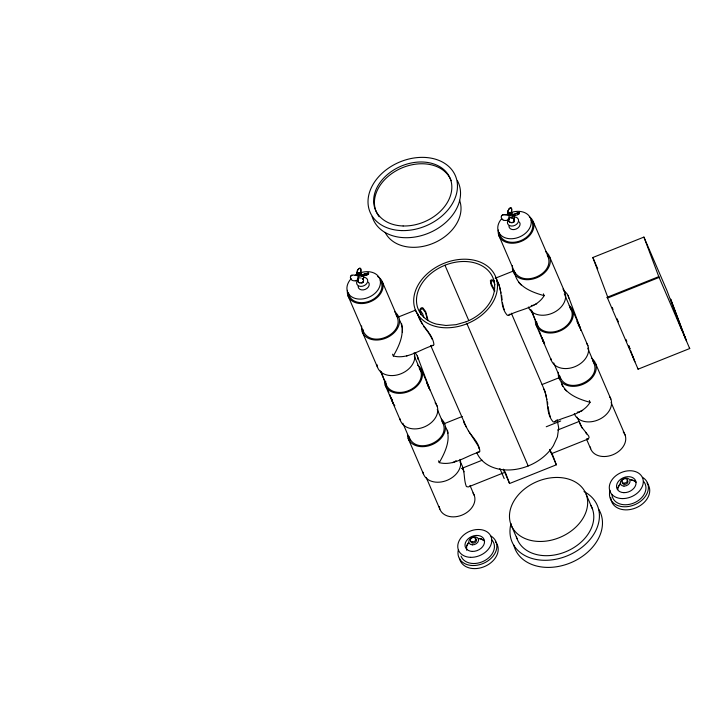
<?xml version="1.0" encoding="UTF-8"?>
<svg xmlns="http://www.w3.org/2000/svg" width="726" height="726" viewBox="0 0 726 726"><rect width="100%" height="100%" fill="white"/><g stroke="black" fill="none" stroke-linecap="round" stroke-linejoin="round"><path stroke-width="1.09" d="M494.025 282.124L494.034 280.39M402.413 332.454L402.458 328.76M363.254 281.797L363.218 281.888A9.538 6.044 22 0 0 363.318 281.606A9.338 5.917 22 0 0 363.472 280.817L363.517 280.726A9.338 5.917 22 0 1 363.363 281.488L363.318 281.606A9.538 6.044 22 0 1 363.254 281.797A4.383 2.777 22 0 1 362.673 282.505L362.637 282.595A3.639 2.305 22 0 1 361.394 283.004L361.439 282.913A3.902 2.468 22 0 1 359.896 282.822L359.86 282.904A2.514 1.597 22 0 1 358.617 282.332A2.178 1.379 22 0 1 357.791 281.343L357.827 281.252A7.069 4.483 22 0 1 357.873 279.891L357.836 279.982A10.373 6.579 22 0 0 358.136 278.485L358.163 277.414M358.199 277.323L358.136 278.485M514.18 221.149A9.538 6.044 22 0 1 514.081 221.43L514.044 221.521A4.383 2.777 22 0 1 513.454 222.229A3.639 2.305 22 0 1 512.22 222.646A3.902 2.468 22 0 1 510.677 222.546A2.514 1.597 22 0 1 509.434 221.974A2.178 1.379 22 0 1 508.608 220.985A7.069 4.483 22 0 1 508.654 219.624A10.373 6.579 22 0 0 508.962 218.118L509.026 216.965M507.81 212.382A9.538 5.799 -67.1 0 1 507.837 211.947A4.383 2.668 -67.1 0 1 508.155 210.604L508.064 210.567A4.383 2.668 -67.1 0 0 507.746 211.91A9.538 5.799 -67.1 0 0 507.719 212.346L507.801 212.428A9.338 5.681 -67.1 0 0 507.792 213.508L507.801 213.644A3.076 1.869 -67.1 0 0 507.928 214.542M363.481 280.817L363.526 280.626A3.076 1.951 22 0 0 363.29 279.673L363.145 279.401A2.496 1.579 22 0 0 362.501 278.602L362.038 278.357M514.044 221.521A9.538 6.044 22 0 0 514.144 221.239L514.189 221.121A9.338 5.917 22 0 0 514.335 220.359L514.344 220.268A3.076 1.951 22 0 0 514.117 219.316L513.963 219.034A2.496 1.579 22 0 0 513.318 218.245L512.892 217.909L513.282 218.326A2.496 1.579 22 0 1 513.926 219.125L514.081 219.406A3.076 1.951 22 0 1 514.307 220.35M466.664 550.208L466.6 546.17L468.569 542.812M617.835 489.46L618.144 487.364L620.576 483.443A10.137 7.541 -23.3 0 0 618.116 487.427L618.144 487.364M361.811 275.735L362.428 274.936A2.496 0.635 -22.2 0 1 362.828 274.718A2.514 0.635 -22.2 0 1 363.454 274.419L363.817 274.265A3.076 0.78 -22.2 0 1 365.087 273.793L365.232 273.747A9.338 2.369 -22.2 0 1 366.294 273.448L366.34 273.439M359.125 277.831L360.414 277.967M358.617 282.332L358.553 282.178A2.178 1.379 22 0 1 357.827 281.252M508.962 218.118L508.999 218.027A10.373 6.579 22 0 1 508.69 219.533A7.069 4.483 22 0 0 508.645 220.895L508.608 220.985M509.434 221.974L509.371 221.811A2.178 1.379 22 0 1 508.645 220.895M510.677 222.546L510.714 222.455A3.902 2.468 22 0 0 512.257 222.555A3.639 2.305 22 0 0 513.491 222.147A4.383 2.777 22 0 0 514.081 221.43M514.298 220.45L514.335 220.359A9.338 5.917 22 0 1 514.153 221.212M466.627 546.106L466.6 546.17A10.137 7.541 -23.3 0 1 468.506 542.812M417.668 313.596C419.846 325.43 432.705 332.644 433.948 344.705L433.005 345.512C420.027 349.315 407.549 359.697 393.329 355.985C399.318 345.658 406.088 331.401 399.472 319.975M469.286 432.351C473.57 438.032 479.432 443.922 479.868 451.354L478.915 452.162C465.947 455.964 453.469 466.346 439.248 462.634C445.238 452.307 452.008 438.05 445.383 426.625M355.332 280.817L355.177 280.817A9.338 9.229 -30.6 0 1 353.97 280.799L353.916 280.771A9.538 9.429 -30.6 0 1 353.462 280.735A4.383 4.338 -30.6 0 1 352.128 280.254A3.639 3.594 -30.6 0 1 350.985 279.102L350.976 279.083A3.902 3.857 -30.6 0 1 350.431 277.541A2.514 2.487 -30.6 0 1 350.749 276.216L350.812 276.107A2.178 2.151 -30.6 0 1 351.865 275.236A7.069 6.988 -30.6 0 1 353.925 275.063A10.373 10.255 -30.6 0 0 356.312 275.127L357.927 275M508.726 219.116L509.035 218.617L508.726 219.116A2.496 2.468 -30.6 0 1 507.819 219.878L507.456 220.06A3.076 3.04 -30.6 0 1 506.14 220.441L505.995 220.459A9.338 9.229 -30.6 0 1 504.788 220.432L504.742 220.432A9.538 9.429 -30.6 0 1 504.28 220.377A4.383 4.338 -30.6 0 1 502.946 219.887L502.955 219.905A3.639 3.594 -30.6 0 1 501.802 218.744L501.793 218.726A3.902 3.857 -30.6 0 1 501.258 217.183A2.514 2.487 -30.6 0 1 501.566 215.858L501.63 215.749M357.909 279.474L358.208 278.975L357.909 279.474A2.496 2.468 -30.6 0 1 357.001 280.236L356.638 280.418A3.076 3.04 -30.6 0 1 355.323 280.799M543.402 293.858L544.164 295.654C536.768 308.151 520.596 308.995 508.835 315.175L507.374 315.338C498.826 306.136 503.708 291.226 496.929 280.989M589.321 400.498L590.075 402.304C582.679 414.8 566.516 415.644 554.755 421.824L553.294 421.988C544.99 413.076 549.355 398.774 543.438 388.601M508.835 315.175L509.706 314.158M554.755 421.824L555.626 420.808M544.672 344.006L543.683 342.563L544.318 341.892M549.791 449.557L551.633 453.623L588.232 438.976L589.095 437.506L588.741 436.072L582.034 427.532M454.34 461.99L456.119 460.602M362.02 275.19L362.474 275.045A2.496 0.635 -22.2 0 1 362.873 274.827A2.514 0.635 -22.2 0 1 363.499 274.537L363.862 274.374A3.076 0.78 -22.2 0 1 365.133 273.902L365.278 273.856A9.338 2.369 -22.2 0 1 366.349 273.566L366.385 273.557A9.538 2.423 -22.2 0 1 366.784 273.457L366.739 273.339A4.383 1.116 -22.2 0 1 367.783 273.176A3.639 0.926 -22.2 0 1 368.499 273.312A3.902 0.989 -22.2 0 1 368.554 273.738A2.514 0.635 -22.2 0 1 367.919 274.31L367.828 274.364A2.178 0.554 -22.2 0 1 366.648 274.945A7.069 1.797 -22.2 0 1 364.77 275.535A10.373 2.632 -22.2 0 0 362.664 276.116L361.194 276.579M519.317 212.954A3.902 0.989 -22.2 0 1 519.371 213.38A2.514 0.635 -22.2 0 1 518.736 213.943L518.654 213.998A2.178 0.554 -22.2 0 1 517.475 214.587L517.52 214.705A2.178 0.554 -22.2 0 0 518.781 214.061A2.514 0.635 -22.2 0 0 519.426 213.489A3.902 0.989 -22.2 0 0 519.362 213.063L519.317 212.954A3.639 0.926 -22.2 0 0 518.609 212.818A4.383 1.116 -22.2 0 0 517.556 212.981A9.538 2.423 -22.2 0 0 517.157 213.081A9.338 2.369 -22.2 0 0 516.05 213.39L515.914 213.426M512.837 214.823L513.255 214.569A2.496 0.635 -22.2 0 1 513.645 214.351A2.514 0.635 -22.2 0 1 514.271 214.061L514.317 214.17A2.514 0.635 -22.2 0 0 513.69 214.46A2.496 0.635 -22.2 0 0 513.3 214.687L512.883 214.941M406.678 356.049L407.613 355.468M452.588 462.689L453.532 462.108M536.759 303.813L534.118 304.856M582.669 410.462L580.038 411.506M358.081 273.13L359.188 272.776A2.26 1.679 -23.3 0 1 361.167 273.847A2.26 1.679 -23.3 0 1 359.96 275.953L359.424 276.189A2.26 1.679 -23.3 0 1 357.056 275.635L356.847 274.791A2.26 1.679 -23.3 0 1 358.081 273.13L359.188 272.776M508.899 212.772L510.006 212.419A2.26 1.679 -23.3 0 1 511.984 213.489A2.26 1.679 -23.3 0 1 510.786 215.586L510.242 215.822A2.26 1.679 -23.3 0 1 507.873 215.277L507.674 214.424A2.26 1.679 -23.3 0 1 508.899 212.772L510.006 212.419M514.317 214.17L514.68 214.016A3.076 0.78 -22.2 0 1 515.959 213.544L516.095 213.498A9.338 2.369 -22.2 0 1 517.166 213.199A9.538 2.423 -22.2 0 1 517.602 213.09A4.383 1.116 -22.2 0 1 518.654 212.936A3.639 0.926 -22.2 0 1 519.362 213.063M397.866 317.208L415.281 310.247M495.205 278.276L513.636 270.898M607.707 297.061L592.843 257.512L643.917 237.084L667.031 290.763L681.895 330.312M607.172 297.279L658.781 276.633L689.7 348.534L638.09 369.18L607.172 297.279L607.481 298.087L659.09 277.441L643.917 237.084M443.786 423.857L462.217 416.488M542.15 384.508L559.555 377.547M546.242 426.761L560.699 420.98M461.645 468.442L482.155 460.23M557.641 430.037L579.176 421.425M504.86 472.327L468.27 486.964L466.41 486.574C463.115 478.715 465.765 469.05 459.785 461.754M503.372 469.141L509.561 483.516L556.334 464.812L551.996 453.269M512.012 216.212L513.482 215.758A10.373 2.632 -22.2 0 1 515.587 215.177L515.632 215.286A7.069 1.797 -22.2 0 0 517.52 214.705M512.057 216.33L513.527 215.867A10.373 2.632 -22.2 0 1 515.632 215.286M361.239 276.688L362.664 276.116M507.973 214.705L507.129 214.769A10.373 10.255 -30.6 0 1 504.752 214.705A7.069 6.988 -30.6 0 0 502.682 214.878A2.178 2.151 -30.6 0 0 501.575 215.867L501.575 215.867M531.305 305.51L533.401 305.347M577.224 412.159L579.321 411.996M630.785 479.859L634.342 480.884L635.994 482.236A10.137 7.541 -23.3 0 0 630.812 479.75M431.816 345.322L433.005 345.512M587.325 438.831L588.232 438.976M477.726 451.971L478.915 452.162M509.979 217.383L511.431 218.118M509.942 217.473L512.855 217.991M510.904 207.935L510.832 207.917A2.514 1.534 -67.1 0 0 509.915 208.108A3.902 2.369 -67.1 0 0 508.853 209.124L508.944 209.161A3.902 2.369 -67.1 0 1 510.006 208.144A2.514 1.534 -67.1 0 1 510.922 207.954L510.832 207.917A2.178 1.325 -67.1 0 1 511.512 208.571L511.603 208.607A7.069 4.302 -67.1 0 1 511.739 210.386L511.648 210.349A7.069 4.302 -67.1 0 0 511.512 208.571M544.164 295.654C532.702 292.524 517.42 286.906 514.988 273.766M590.075 402.304C578.912 399.309 565.019 394.046 561.171 382.112M579.629 327.771L580.246 327.943L580.782 330.475M428.803 388.101L429.411 388.274L429.774 389.971M511.648 210.349A10.373 6.307 -67.1 0 0 511.621 212.491L511.712 212.527M507.701 213.471L507.792 213.508A9.338 5.681 -67.1 0 1 507.71 212.382M358.036 269.491L358.127 269.527A3.902 2.369 -67.1 0 1 359.188 268.502A2.514 1.534 -67.1 0 1 360.005 268.275L360.087 268.293A2.178 1.325 -67.1 0 1 360.786 268.965A7.069 4.302 -67.1 0 1 360.913 270.744A10.373 6.307 -67.1 0 0 360.886 272.885L360.994 274.274L360.795 272.849A10.373 6.307 -67.1 0 1 360.822 270.707A7.069 4.302 -67.1 0 0 360.695 268.929A2.178 1.325 -67.1 0 0 360.096 268.293A2.514 1.534 -67.1 0 0 359.188 268.502A3.902 2.369 -67.1 0 0 358.036 269.491A3.639 2.214 -67.1 0 0 357.246 270.925L357.337 270.961A4.383 2.668 -67.1 0 0 357.02 272.304A9.538 5.799 -67.1 0 0 356.983 272.74L356.983 272.785A9.338 5.681 -67.1 0 0 356.974 273.865L356.883 273.829A9.338 5.681 -67.1 0 1 356.893 272.749L356.893 272.704A9.538 5.799 -67.1 0 1 356.929 272.268L357.02 272.304M356.893 273.965A3.076 1.869 -67.1 0 0 357.156 275L357.246 275.045M419.837 310.066L422.596 313.641L423.784 317.126M493.426 281.189L492.047 280.78L491.157 281.543L491.139 283.276L494.86 291.044M462.199 468.524L463.56 470.53M518.618 282.296L521.141 284.955M564.529 388.945L566.425 390.942M423.748 326.591L424.801 327.853M425.327 328.479L428.249 332.435M494.243 282.069L492.818 280.082L491.293 279.837L490.349 280.644L491.248 285.254L494.542 291.135M578.268 325.066L580.246 327.943L568.104 295.663M427.932 386.123L429.411 388.274L417.278 355.994M394.826 405.78L392.857 402.903L389.726 394.572M585.61 432.342L586.672 434.021M428.839 333.37L430.627 336.183M577.052 417.132L582.361 428.295M580.292 424.665L581.553 426.824M547.177 254.944C556.996 272.804 522.956 288.83 514.144 271.034M592.634 360.813C604.713 379.417 565.981 396.786 559.728 375.896M504.752 214.705L504.761 214.714A7.069 6.988 -30.6 0 0 502.691 214.887L502.691 214.887M395.879 314.503C407.241 332.381 372.311 349.569 363.318 331.374L348.008 295.827M419.301 368.599L420.681 370.932A18.531 13.785 -23.3 0 1 406.043 391.514A18.531 13.785 -23.3 0 1 385.606 381.123M441.798 421.153C453.877 439.756 415.154 457.117 408.901 436.235M351.865 275.236L351.874 275.254A2.178 2.151 -30.6 0 0 350.758 276.234L350.758 276.234M350.431 277.541L350.44 277.559A3.902 3.857 -30.6 0 0 350.985 279.102M561.742 384.517L562.75 386.259M466.301 426.997L430.69 345.467M357.156 275L357.292 275.245A2.514 1.525 -67.1 0 0 357.482 275.535M422.586 324.377L415.263 309.63M468.506 431.026L463.987 422.786L463.714 421.098M468.461 430.79L477.799 445.292M576.934 321.509L580.246 327.943M426.579 382.765L429.411 388.274M431.044 337L432.306 339.469M504.733 472.163L503.78 470.067M683.974 334.868L684.736 336.646M685.045 337.363L685.807 339.133M592.843 257.512L597.734 268.874M612.154 307.388L613.043 309.448M617.046 318.741L618.38 321.836M625.93 339.387L626.819 341.456M628.598 345.585L629.932 348.68M633.126 357.292L632.355 355.513L633.117 357.537M633.426 358.009L634.951 361.802M549.627 256.841L564.937 292.397M572.587 310.165L587.897 345.721M595.547 363.49L610.856 399.046M533.247 221.729L548.557 257.276M564.283 293.812L571.516 310.601M587.67 348.126L594.476 363.926M611.092 402.522L625.086 435.019M498.844 235.487L514.961 272.931M530.733 309.548L537.966 326.355M553.684 362.873L560.88 379.58M586.408 438.867L590.674 448.786A18.531 13.785 -23.3 0 0 614.94 453.804A18.531 13.785 -23.3 0 0 623.244 431.916M536.033 324.794L551.333 360.341M495.903 277.368A43.442 32.316 -23.3 0 1 445.274 327.771A43.442 32.316 -23.3 0 1 425.572 275.354A43.442 32.316 -23.3 0 1 495.903 277.368L499.016 284.592L500.967 293.023M511.34 313.205L544.936 391.241L546.887 399.672M586.2 494.406A40.547 30.165 -23.3 0 1 538.946 541.451A40.547 30.165 -23.3 0 1 520.551 492.527A40.547 30.165 -23.3 0 1 586.2 494.406L592.325 508.627M549.7 449.403L556.334 464.812M444.965 265.253L468.633 320.211M466.963 323.76L528.183 465.965M499.851 468.515L504.189 478.588M510.932 524.517L517.057 538.737M421.761 370.505L437.061 406.052M382.42 282.06L397.721 317.607M414.31 356.121L420.681 370.932M437.261 409.446L443.64 424.256M469.985 485.44L474.25 495.359M380.324 370.868L386.277 384.698M402.857 423.213L410.108 440.056M426.289 477.635L439.847 509.117M362.238 331.8L377.547 367.356M385.197 385.125L400.507 420.681M408.157 438.45L423.467 474.005M438.486 460.838L439.248 462.634M392.566 354.188L393.329 355.985M368.164 273.194L368.209 273.303A3.63 0.926 -22.2 0 1 368.545 273.421L368.499 273.312M368.554 273.738L368.599 273.856A2.514 0.635 -22.2 0 1 367.964 274.419A2.178 0.554 -22.2 0 1 366.694 275.063A7.069 1.797 -22.2 0 1 364.815 275.644L364.77 275.535M367.783 273.176L367.828 273.294A3.639 0.926 -22.2 0 1 368.209 273.303M689.401 347.727L689.7 348.534M686.569 341.156L670.633 299.121L685.489 338.67M637.782 368.372L638.09 369.18M628.789 345.658L629.986 348.952M630.758 350.903L634.188 360.023M531.55 310.283L536.251 322.78M539.382 331.11L543.683 342.563L543.139 340.031M505.223 471.982L509.561 483.516M381.114 371.658L385.025 382.076M387.766 389.363L388.936 392.485M549.618 414.591L550.508 417.205M503.699 307.942L504.289 309.684M494.306 282.995L494.878 284.728M478.216 446.118L479.078 448.722M542.213 337.617L543.683 342.563M391.387 397.957L392.857 402.903L392.131 399.527M551.515 453.16L551.633 453.623M549.319 413.72L547.967 406.487M502.446 302.751L503.399 307.071M427.895 319.794L425.618 311.499L422.695 307.706L421.234 307.86L420.118 309.167L420.49 313.369M427.623 320.293L425.481 312.489L422.723 308.913L421.352 309.058L420.499 310.056L420.889 314.712M447.47 430.228L448.096 433.204M401.56 323.578L402.395 327.544M590.338 446.998L590.674 448.786M557.132 419.564L558.702 427.95L557.414 436.861L553.366 445.691A43.442 32.316 -23.3 0 1 512.565 469.767A43.442 32.316 -23.3 0 1 476.873 452.797M536.605 321.682L537.104 324.359A18.531 13.785 -23.3 0 0 561.37 329.386A18.531 13.785 -23.3 0 0 569.674 307.488M362.982 329.586L363.318 331.374M579.811 422.868L579.983 423.957M463.869 471.238L463.968 471.846M502.056 299.838L501.639 295.428M511.621 212.491L511.821 213.916M547.558 402.077L547.713 404.536M529.327 216.72A18.531 13.785 -23.3 0 1 521.459 241.286A18.531 13.785 -23.3 0 1 498.29 230.024M531.142 220.15A17.379 12.923 -23.3 0 1 520.424 240.787A17.379 12.923 -23.3 0 1 499.343 232.565M609.495 396.505A19.693 14.647 -23.3 0 1 599.504 419.292A19.693 14.647 -23.3 0 1 574.293 413.666M591.381 358.172A19.693 14.647 -23.3 0 1 583.023 384.281A19.693 14.647 -23.3 0 1 558.412 372.311M563.92 291.062A19.693 13.15 -20.6 0 1 568.776 298.159M569.22 305.474A19.693 14.647 -23.3 0 1 560.653 330.693A19.693 14.647 -23.3 0 1 535.316 320.992M586.535 343.18A19.693 14.647 -23.3 0 1 575.373 366.503A19.693 14.647 -23.3 0 1 550.816 358.49M562.977 289.093A19.693 14.647 -23.3 0 1 554.156 312.352A19.693 14.647 -23.3 0 1 528.383 307.016M545.462 251.532A19.693 14.647 -23.3 0 1 537.104 277.631A19.693 14.647 -23.3 0 1 512.492 265.662M472.971 492.963A18.531 13.785 -23.3 0 1 461.899 515.151A18.531 13.785 -23.3 0 1 439.23 506.467M377.683 276.524A18.531 13.785 -23.3 0 1 371.186 301.381A18.531 13.785 -23.3 0 1 347.464 290.355M380.306 280.481A17.379 12.923 -23.3 0 1 369.588 301.118A17.379 12.923 -23.3 0 1 348.507 292.905M394.626 311.862A19.693 14.647 -23.3 0 1 386.277 337.962A19.693 14.647 -23.3 0 1 361.657 325.992M414.11 352.727A19.693 14.647 -23.3 0 1 399.164 374.416A19.693 14.647 -23.3 0 1 376.894 364.534M417.586 365.187A19.693 14.647 -23.3 0 1 410.408 390.751A19.693 14.647 -23.3 0 1 384.49 381.332M435.11 402.748A19.693 14.647 -23.3 0 1 425.127 426.579A19.693 14.647 -23.3 0 1 399.99 418.82M415.308 353.117A19.693 13.15 -20.6 0 1 418.004 359.37M460.021 459.376A19.693 14.647 -23.3 0 1 445.691 480.857A19.693 14.647 -23.3 0 1 422.949 472.145M441.354 419.138A19.693 14.647 -23.3 0 1 432.778 444.348A19.693 14.647 -23.3 0 1 407.449 434.647M508.155 210.604A3.639 2.214 -67.1 0 1 508.944 209.161M510.714 222.455A2.514 1.597 22 0 1 509.47 221.884M513.6 215.332A3.394 2.523 -23.3 0 1 513.663 219.025M509.035 219.878A3.394 2.523 -23.3 0 1 508.164 218.862M357.337 270.961A3.639 2.214 -67.1 0 1 358.127 269.527M359.896 282.822A2.514 1.597 22 0 1 358.653 282.242M362.782 275.689A3.394 2.523 -23.3 0 1 362.837 279.383M358.208 280.236A3.394 2.523 -23.3 0 1 357.346 279.229M647.002 483.071A20.174 15.01 -23.3 0 1 635.559 508A20.174 15.01 -23.3 0 1 610.82 497.546M643.563 481.347A17.633 13.122 -23.3 0 1 634.097 502.918A17.633 13.122 -23.3 0 1 611.991 494.878M642.528 477.336A20.174 15.01 -23.3 0 1 634.234 504.915A20.174 15.01 -23.3 0 1 610.085 490.313M627.128 480.167A2.895 2.151 -23.3 0 1 625.939 484.124A2.895 2.151 -23.3 0 1 622.472 482.028M495.486 541.814A20.174 15.01 -23.3 0 1 485.258 566.226A20.174 15.01 -23.3 0 1 459.504 558.285M492.047 540.09A17.633 13.122 -23.3 0 1 484.142 560.926A17.633 13.122 -23.3 0 1 461.064 556.143M491.012 536.078A20.174 15.01 -23.3 0 1 483.325 563.403A20.174 15.01 -23.3 0 1 458.297 550.099M476.065 539.291A2.895 2.151 -23.3 0 1 474.423 542.866A2.895 2.151 -23.3 0 1 470.875 541.369M475.031 538.665A2.895 2.151 -23.3 0 1 475.612 538.91M519.317 221.929A5.79 4.311 -23.3 0 1 516.032 229.089A5.79 4.311 -23.3 0 1 508.926 226.085M511.022 212.555A17.379 12.923 -23.3 0 1 531.196 223.426A17.379 12.923 -23.3 0 1 507.964 238.527A17.379 12.923 -23.3 0 1 501.775 218.571M505.949 215.032A17.379 12.923 -23.3 0 1 507.901 213.889M514.362 216.929A5.79 4.311 -23.3 0 1 518.083 222.446A5.79 4.311 -23.3 0 1 509.843 225.741A5.79 4.311 -23.3 0 1 508.98 219.08M513.527 220.622A1.162 0.862 -23.3 0 1 513.881 221.875A1.162 0.862 -23.3 0 1 512.202 222.274M368.481 282.269A5.79 4.311 -23.3 0 1 365.205 289.42A5.79 4.311 -23.3 0 1 358.1 286.416M360.196 272.885A17.379 12.923 -23.3 0 1 380.37 283.757A17.379 12.923 -23.3 0 1 357.138 298.867A17.379 12.923 -23.3 0 1 350.939 278.902M355.114 275.363A17.379 12.923 -23.3 0 1 357.065 274.228M363.526 277.259A5.79 4.311 -23.3 0 1 367.247 282.777A5.79 4.311 -23.3 0 1 359.007 286.071A5.79 4.311 -23.3 0 1 358.154 279.41M363.227 281.398A1.162 0.862 -23.3 0 1 361.884 282.75M459.558 200.267A40.547 30.165 -23.3 0 1 433.939 242.983A40.547 30.165 -23.3 0 1 385.188 232.429M379.181 216.729A40.547 30.165 -23.3 0 1 398.737 169.385A40.547 30.165 -23.3 0 1 451.136 180.71M457.462 180.792A46.382 34.512 -23.3 0 1 428.812 233.064A46.382 34.512 -23.3 0 1 372.111 216.421M590.9 505.559A40.547 30.165 -23.3 0 1 566.189 551.569A40.547 30.165 -23.3 0 1 516.44 536.868M583.994 491.538A46.382 34.512 -23.3 0 1 592.843 535.715A46.382 34.512 -23.3 0 1 537.902 559.773A46.382 34.512 -23.3 0 1 511.031 523.491M598.85 509.498A46.382 34.512 -23.3 0 1 570.836 562.723A46.382 34.512 -23.3 0 1 513.799 545.144M357.945 274.51L357.909 274.746A1.153 0.853 -23.3 0 0 359.034 275.426A1.153 0.853 -23.3 0 0 360.132 274.337L360.096 274.11A1.153 0.853 -23.3 0 0 359.007 273.657L358.453 273.874A1.153 0.853 -23.3 0 0 357.945 274.51M508.763 214.152L508.726 214.388A1.153 0.853 -23.3 0 0 509.852 215.068A1.153 0.853 -23.3 0 0 510.95 213.979L510.913 213.753A1.153 0.853 -23.3 0 0 509.824 213.299L509.271 213.517A1.153 0.853 -23.3 0 0 508.763 214.152M466.201 321.745L456.1 324.676L445.964 325.484L436.48 324.114A40.547 30.165 -23.3 0 1 427.569 276.561A40.547 30.165 -23.3 0 1 489.188 271.642A40.547 30.165 -23.3 0 1 466.201 321.745M480.812 538.828L478.498 538.492A10.137 7.541 -23.3 0 1 484.478 540.979L480.875 538.846M622.1 498.58A17.633 13.122 -23.3 0 0 642.655 478.116A17.633 13.122 -23.3 0 0 614.096 477.3A17.633 13.122 -23.3 0 0 622.1 498.58M623.879 492.664A10.137 7.541 -23.3 0 0 635.695 480.902A10.137 7.541 -23.3 0 0 619.278 480.43A10.137 7.541 -23.3 0 0 623.879 492.664M623.979 486.102A5.064 3.766 -23.3 0 0 629.887 480.222A5.064 3.766 -23.3 0 0 621.683 479.986A5.064 3.766 -23.3 0 0 623.979 486.102M623.979 483.198A2.895 2.151 -23.3 0 0 627.355 479.841A2.895 2.151 -23.3 0 0 622.672 479.704A2.895 2.151 -23.3 0 0 623.979 483.198M470.584 557.332A17.633 13.122 -23.3 0 0 491.139 536.868A17.633 13.122 -23.3 0 0 462.58 536.042A17.633 13.122 -23.3 0 0 470.584 557.332M472.363 551.415A10.137 7.541 -23.3 0 0 484.178 539.654A10.137 7.541 -23.3 0 0 467.762 539.182A10.137 7.541 -23.3 0 0 472.363 551.415M472.463 544.845A5.064 3.766 -23.3 0 0 478.37 538.964A5.064 3.766 -23.3 0 0 470.167 538.737A5.064 3.766 -23.3 0 0 472.463 544.845M472.472 541.941A2.895 2.151 -23.3 0 0 475.839 538.583A2.895 2.151 -23.3 0 0 471.156 538.447A2.895 2.151 -23.3 0 0 472.472 541.941M509.652 215.304A1.162 0.862 -23.3 0 0 510.995 213.961A1.162 0.862 -23.3 0 0 509.126 213.907A1.162 0.862 -23.3 0 0 509.652 215.304M358.816 275.635A1.162 0.862 -23.3 0 0 360.169 274.292A1.162 0.862 -23.3 0 0 358.29 274.237A1.162 0.862 -23.3 0 0 358.816 275.635M401.732 230.587A46.382 34.512 -23.3 0 0 455.792 176.763A46.382 34.512 -23.3 0 0 380.687 174.612A46.382 34.512 -23.3 0 0 401.732 230.587M403.121 225.977A40.547 30.165 -23.3 0 0 450.374 178.932A40.547 30.165 -23.3 0 0 384.726 177.053A40.547 30.165 -23.3 0 0 403.121 225.977"/></g></svg>
